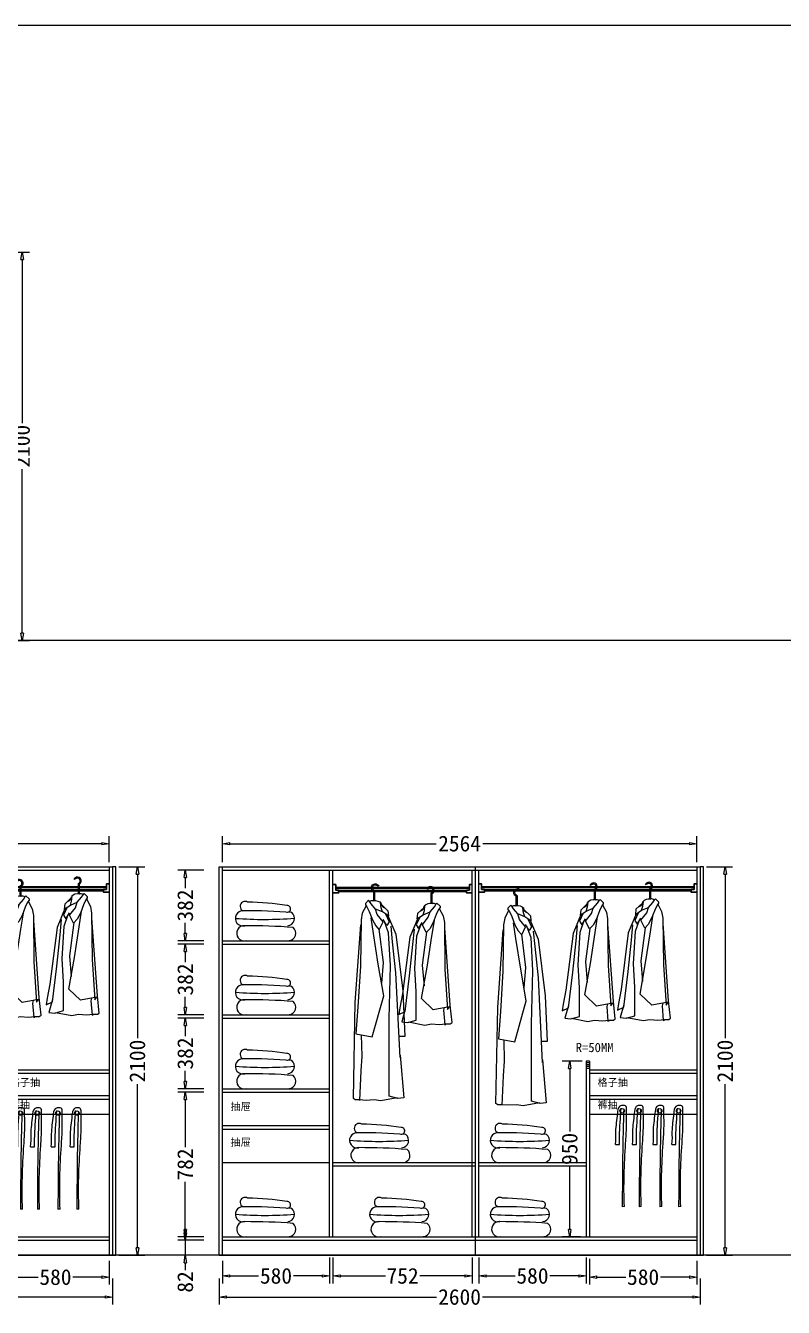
# Model space of a CAD drawing. Header units: millimetres. Extents: x 304407 to 361076, y -1262425 to -1203358.
# Drawn here: x 340074 to 344168, y -1242482 to -1235553 of the extents above; entities that cross this region are included whole.
import ezdxf

# ---------------------------------------------------------------- set-up
doc = ezdxf.new("R2010")
doc.units = ezdxf.units.MM
doc.header["$LTSCALE"] = 20
doc.layers.get('Defpoints').update_dxf_attribs({"color": 250})
for name, color, linetype in [('4', 1, 'Continuous'), ('6', 6, 'Continuous'), ('8', 8, 'Continuous'), ('LAYER10', 11, 'Continuous'), ('LAYER8', 11, 'Continuous'), ('图层3', 4, 'Continuous'), ('墙体', 40, 'Continuous')]:
    doc.layers.add(name, color=color, linetype=linetype)
doc.styles.get("Standard").update_dxf_attribs({"font": 'SimSun.ttf', "height": 85})
doc.styles.add('text', font='SimSun.ttf', dxfattribs={"height": 85})
doc.dimstyles.new('周文晶', dxfattribs={"dimtxt": 70, "dimasz": 40, "dimexe": 40, "dimexo": 30, "dimgap": 10, "dimtad": 0, "dimdec": 0, "dimtxsty": 'Standard', "dimblk": 'CLOSEDBLANK', "dimcen": 200, "dimclrd": 256, "dimclre": 256, "dimadec": 0, "dimazin": 0, "dimtfac": 1, "dimtdec": 0, "dimtmove": 0, "dimatfit": 3, "dimldrblk": 'CLOSEDBLANK', "dimfxl": 100, "dimfxlon": 1, "dimarcsym": 0})

# ---------------------------------------------------------------- blocks, each defined once
blk = doc.blocks.new('_ClosedBlank')
at = {"color": 0, "linetype": 'ByBlock', "lineweight": -2}
for p, q in [((-1, 0.17), (0, 0)), ((-1, 0.17), (-1, -0.17)), ((0, 0), (-1, -0.17))]:
    blk.add_line(p, q, dxfattribs=at)
blk = doc.blocks.new('*D1626')
at = {"lineweight": -2, "transparency": 16777216}
for p, q in [((339954.4, -1236777.1), (340094.4, -1236777.1)), ((340054.4, -1236817.1), (340054.4, -1237702.4)), ((340054.4, -1238837.1), (340054.4, -1237951.9)), ((339954.4, -1238877.1), (340094.4, -1238877.1))]:
    blk.add_line(p, q, dxfattribs=at)
at = {"layer": 'Defpoints', "color": 0, "transparency": 16777216}
for p in [(339919.5, -1236777.1), (340054.4, -1236777.1), (339919.5, -1238877.1)]:
    blk.add_point(p, dxfattribs=at)
at = {"lineweight": -2, "transparency": 16777216, "xscale": 40, "yscale": 40, "zscale": 40}
for p, rotation in [((340054.4, -1236777.1), 90), ((340054.4, -1238877.1), 270)]:
    blk.add_blockref('_ClosedBlank', p, dxfattribs=dict(at, rotation=rotation))
at = {"color": 0, "transparency": 16777216, "insert": (340054.4, -1237827.1), "char_height": 85, "attachment_point": 5, "rotation": 90}
blk.add_mtext('2100', dxfattribs=at)
blk = doc.blocks.new('*D1714')
at = {"lineweight": -2, "transparency": 16777216}
for p, q in [((337960.7, -1240075.6), (337960.7, -1239935.6)), ((340524.7, -1240075.6), (340524.7, -1239935.6)), ((338000.7, -1239975.6), (339117, -1239975.6)), ((340484.7, -1239975.6), (339368.4, -1239975.6))]:
    blk.add_line(p, q, dxfattribs=at)
at = {"layer": 'Defpoints', "color": 0, "transparency": 16777216}
for p in [(340524.7, -1239975.6), (337960.7, -1240118.9), (340524.7, -1240118.9)]:
    blk.add_point(p, dxfattribs=at)
at = {"lineweight": -2, "transparency": 16777216, "xscale": 40, "yscale": 40, "zscale": 40, "rotation": 180}
blk.add_blockref('_ClosedBlank', (337960.7, -1239975.6), dxfattribs=at)
at = {"lineweight": -2, "transparency": 16777216, "xscale": 40, "yscale": 40, "zscale": 40}
blk.add_blockref('_ClosedBlank', (340524.7, -1239975.6), dxfattribs=at)
at = {"color": 0, "transparency": 16777216, "insert": (339242.7, -1239975.6), "char_height": 85, "attachment_point": 5}
blk.add_mtext('2564', dxfattribs=at)
blk = doc.blocks.new('*D1715')
at = {"lineweight": -2, "transparency": 16777216}
for p, q in [((337942.7, -1242326.6), (337942.7, -1242466.6)), ((340542.7, -1242326.6), (340542.7, -1242466.6)), ((337982.7, -1242426.6), (339118, -1242426.6)), ((340502.7, -1242426.6), (339367.5, -1242426.6))]:
    blk.add_line(p, q, dxfattribs=at)
at = {"layer": 'Defpoints', "color": 0, "transparency": 16777216}
for p in [(337942.7, -1242200.9), (340542.7, -1242200.9), (340542.7, -1242426.6)]:
    blk.add_point(p, dxfattribs=at)
at = {"lineweight": -2, "transparency": 16777216, "xscale": 40, "yscale": 40, "zscale": 40, "rotation": 180}
blk.add_blockref('_ClosedBlank', (337942.7, -1242426.6), dxfattribs=at)
at = {"lineweight": -2, "transparency": 16777216, "xscale": 40, "yscale": 40, "zscale": 40}
blk.add_blockref('_ClosedBlank', (340542.7, -1242426.6), dxfattribs=at)
at = {"color": 0, "transparency": 16777216, "insert": (339242.7, -1242426.6), "char_height": 85, "attachment_point": 5}
blk.add_mtext('2600', dxfattribs=at)
blk = doc.blocks.new('*D1716')
at = {"lineweight": -2, "transparency": 16777216}
for p, q in [((340577.6, -1240100.9), (340717.6, -1240100.9)), ((340677.6, -1240140.9), (340677.6, -1241026.2)), ((340677.6, -1242160.9), (340677.6, -1241275.7)), ((340577.6, -1242200.9), (340717.6, -1242200.9))]:
    blk.add_line(p, q, dxfattribs=at)
at = {"layer": 'Defpoints', "color": 0, "transparency": 16777216}
for p in [(340542.7, -1240100.9), (340677.6, -1240100.9), (340542.7, -1242200.9)]:
    blk.add_point(p, dxfattribs=at)
at = {"lineweight": -2, "transparency": 16777216, "xscale": 40, "yscale": 40, "zscale": 40}
for p, rotation in [((340677.6, -1240100.9), 90), ((340677.6, -1242200.9), 270)]:
    blk.add_blockref('_ClosedBlank', p, dxfattribs=dict(at, rotation=rotation))
at = {"color": 0, "transparency": 16777216, "insert": (340677.6, -1241150.9), "char_height": 85, "attachment_point": 5, "rotation": 90}
blk.add_mtext('2100', dxfattribs=at)
blk = doc.blocks.new('*D1718')
at = {"lineweight": -2, "transparency": 16777216}
for p, q in [((339944.7, -1242219.2), (339944.7, -1242359.2)), ((340524.7, -1242230.9), (340524.7, -1242359.2)), ((339984.7, -1242319.2), (340140.7, -1242319.2)), ((340484.7, -1242319.2), (340328.8, -1242319.2))]:
    blk.add_line(p, q, dxfattribs=at)
at = {"layer": 'Defpoints', "color": 0, "transparency": 16777216}
for p in [(339944.7, -1242100.9), (340524.7, -1242200.9), (340524.7, -1242319.2)]:
    blk.add_point(p, dxfattribs=at)
at = {"lineweight": -2, "transparency": 16777216, "xscale": 40, "yscale": 40, "zscale": 40, "rotation": 180}
blk.add_blockref('_ClosedBlank', (339944.7, -1242319.2), dxfattribs=at)
at = {"lineweight": -2, "transparency": 16777216, "xscale": 40, "yscale": 40, "zscale": 40}
blk.add_blockref('_ClosedBlank', (340524.7, -1242319.2), dxfattribs=at)
at = {"color": 0, "transparency": 16777216, "insert": (340234.7, -1242319.2), "char_height": 85, "attachment_point": 5}
blk.add_mtext('580', dxfattribs=at)
blk = doc.blocks.new('*D1738')
at = {"lineweight": -2, "transparency": 16777216}
for p, q in [((341136.5, -1242230.9), (341136.5, -1242352.5)), ((341716.5, -1242212.5), (341716.5, -1242352.5)), ((341176.5, -1242312.5), (341332.5, -1242312.5)), ((341676.5, -1242312.5), (341520.6, -1242312.5))]:
    blk.add_line(p, q, dxfattribs=at)
at = {"layer": 'Defpoints', "color": 0, "transparency": 16777216}
for p in [(341716.5, -1242100.9), (341136.5, -1242200.9), (341716.5, -1242312.5)]:
    blk.add_point(p, dxfattribs=at)
at = {"lineweight": -2, "transparency": 16777216, "xscale": 40, "yscale": 40, "zscale": 40, "rotation": 180}
blk.add_blockref('_ClosedBlank', (341136.5, -1242312.5), dxfattribs=at)
at = {"lineweight": -2, "transparency": 16777216, "xscale": 40, "yscale": 40, "zscale": 40}
blk.add_blockref('_ClosedBlank', (341716.5, -1242312.5), dxfattribs=at)
at = {"color": 0, "transparency": 16777216, "insert": (341426.5, -1242312.5), "char_height": 85, "attachment_point": 5}
blk.add_mtext('580', dxfattribs=at)
blk = doc.blocks.new('*D1739')
at = {"lineweight": -2, "transparency": 16777216}
for p, q in [((342522.5, -1242212.5), (342522.5, -1242352.5)), ((343102.5, -1242212.5), (343102.5, -1242352.5)), ((342562.5, -1242312.5), (342718.5, -1242312.5)), ((343062.5, -1242312.5), (342906.6, -1242312.5))]:
    blk.add_line(p, q, dxfattribs=at)
at = {"layer": 'Defpoints', "color": 0, "transparency": 16777216}
for p in [(342522.5, -1240118.9), (343102.5, -1242100.9), (343102.5, -1242312.5)]:
    blk.add_point(p, dxfattribs=at)
at = {"lineweight": -2, "transparency": 16777216, "xscale": 40, "yscale": 40, "zscale": 40, "rotation": 180}
blk.add_blockref('_ClosedBlank', (342522.5, -1242312.5), dxfattribs=at)
at = {"lineweight": -2, "transparency": 16777216, "xscale": 40, "yscale": 40, "zscale": 40}
blk.add_blockref('_ClosedBlank', (343102.5, -1242312.5), dxfattribs=at)
at = {"color": 0, "transparency": 16777216, "insert": (342812.5, -1242312.5), "char_height": 85, "attachment_point": 5}
blk.add_mtext('580', dxfattribs=at)
blk = doc.blocks.new('*D1740')
at = {"lineweight": -2, "transparency": 16777216}
for p, q in [((341136.5, -1240075.6), (341136.5, -1239935.6)), ((343700.5, -1240075.6), (343700.5, -1239935.6)), ((341176.5, -1239975.6), (342292.8, -1239975.6)), ((343660.5, -1239975.6), (342544.2, -1239975.6))]:
    blk.add_line(p, q, dxfattribs=at)
at = {"layer": 'Defpoints', "color": 0, "transparency": 16777216}
for p in [(343700.5, -1239975.6), (341136.5, -1240118.9), (343700.5, -1240118.9)]:
    blk.add_point(p, dxfattribs=at)
at = {"lineweight": -2, "transparency": 16777216, "xscale": 40, "yscale": 40, "zscale": 40, "rotation": 180}
blk.add_blockref('_ClosedBlank', (341136.5, -1239975.6), dxfattribs=at)
at = {"lineweight": -2, "transparency": 16777216, "xscale": 40, "yscale": 40, "zscale": 40}
blk.add_blockref('_ClosedBlank', (343700.5, -1239975.6), dxfattribs=at)
at = {"color": 0, "transparency": 16777216, "insert": (342418.5, -1239975.6), "char_height": 85, "attachment_point": 5}
blk.add_mtext('2564', dxfattribs=at)
blk = doc.blocks.new('*D1741')
at = {"lineweight": -2, "transparency": 16777216}
for p, q in [((341118.5, -1242326.6), (341118.5, -1242466.6)), ((343718.5, -1242326.6), (343718.5, -1242466.6)), ((341158.5, -1242426.6), (342293.8, -1242426.6)), ((343678.5, -1242426.6), (342543.3, -1242426.6))]:
    blk.add_line(p, q, dxfattribs=at)
at = {"layer": 'Defpoints', "color": 0, "transparency": 16777216}
for p in [(341118.5, -1242200.9), (343718.5, -1242200.9), (343718.5, -1242426.6)]:
    blk.add_point(p, dxfattribs=at)
at = {"lineweight": -2, "transparency": 16777216, "xscale": 40, "yscale": 40, "zscale": 40, "rotation": 180}
blk.add_blockref('_ClosedBlank', (341118.5, -1242426.6), dxfattribs=at)
at = {"lineweight": -2, "transparency": 16777216, "xscale": 40, "yscale": 40, "zscale": 40}
blk.add_blockref('_ClosedBlank', (343718.5, -1242426.6), dxfattribs=at)
at = {"color": 0, "transparency": 16777216, "insert": (342418.5, -1242426.6), "char_height": 85, "attachment_point": 5}
blk.add_mtext('2600', dxfattribs=at)
blk = doc.blocks.new('*D1742')
at = {"lineweight": -2, "transparency": 16777216}
for p, q in [((343753.4, -1240100.9), (343893.4, -1240100.9)), ((343853.4, -1240140.9), (343853.4, -1241026.2)), ((343853.4, -1242160.9), (343853.4, -1241275.7)), ((343753.4, -1242200.9), (343893.4, -1242200.9))]:
    blk.add_line(p, q, dxfattribs=at)
at = {"layer": 'Defpoints', "color": 0, "transparency": 16777216}
for p in [(343718.5, -1240100.9), (343853.4, -1240100.9), (343718.5, -1242200.9)]:
    blk.add_point(p, dxfattribs=at)
at = {"lineweight": -2, "transparency": 16777216, "xscale": 40, "yscale": 40, "zscale": 40}
for p, rotation in [((343853.4, -1240100.9), 90), ((343853.4, -1242200.9), 270)]:
    blk.add_blockref('_ClosedBlank', p, dxfattribs=dict(at, rotation=rotation))
at = {"color": 0, "transparency": 16777216, "insert": (343853.4, -1241150.9), "char_height": 85, "attachment_point": 5, "rotation": 90}
blk.add_mtext('2100', dxfattribs=at)
blk = doc.blocks.new('*D1743')
at = {"lineweight": -2, "transparency": 16777216}
for p, q in [((343081.5, -1241150.9), (342973.5, -1241150.9)), ((343013.5, -1241190.9), (343013.5, -1241530.9)), ((343013.5, -1242060.9), (343013.5, -1241720.9)), ((343072.5, -1242100.9), (342973.5, -1242100.9))]:
    blk.add_line(p, q, dxfattribs=at)
at = {"layer": 'Defpoints', "color": 0, "transparency": 16777216}
for p in [(343111.5, -1241150.9), (343013.5, -1242100.9), (343102.5, -1242100.9)]:
    blk.add_point(p, dxfattribs=at)
at = {"lineweight": -2, "transparency": 16777216, "xscale": 40, "yscale": 40, "zscale": 40}
for p, rotation in [((343013.5, -1241150.9), 90), ((343013.5, -1242100.9), 270)]:
    blk.add_blockref('_ClosedBlank', p, dxfattribs=dict(at, rotation=rotation))
at = {"color": 0, "transparency": 16777216, "insert": (343013.5, -1241625.9), "char_height": 85, "attachment_point": 5, "rotation": 90}
blk.add_mtext('950', dxfattribs=at)
blk = doc.blocks.new('*D1744')
at = {"lineweight": -2, "transparency": 16777216}
for p, q in [((343120.5, -1242219.2), (343120.5, -1242359.2)), ((343700.5, -1242230.9), (343700.5, -1242359.2)), ((343160.5, -1242319.2), (343316.5, -1242319.2)), ((343660.5, -1242319.2), (343504.6, -1242319.2))]:
    blk.add_line(p, q, dxfattribs=at)
at = {"layer": 'Defpoints', "color": 0, "transparency": 16777216}
for p in [(343120.5, -1242100.9), (343700.5, -1242200.9), (343700.5, -1242319.2)]:
    blk.add_point(p, dxfattribs=at)
at = {"lineweight": -2, "transparency": 16777216, "xscale": 40, "yscale": 40, "zscale": 40, "rotation": 180}
blk.add_blockref('_ClosedBlank', (343120.5, -1242319.2), dxfattribs=at)
at = {"lineweight": -2, "transparency": 16777216, "xscale": 40, "yscale": 40, "zscale": 40}
blk.add_blockref('_ClosedBlank', (343700.5, -1242319.2), dxfattribs=at)
at = {"color": 0, "transparency": 16777216, "insert": (343410.5, -1242319.2), "char_height": 85, "attachment_point": 5}
blk.add_mtext('580', dxfattribs=at)
blk = doc.blocks.new('*D1745')
at = {"lineweight": -2, "transparency": 16777216}
for p, q in [((340936.3, -1242078.9), (340936.3, -1242038.9)), ((341036.3, -1242118.9), (340896.3, -1242118.9)), ((340936.3, -1242118.9), (340936.3, -1242200.9)), ((341036.3, -1242200.9), (340896.3, -1242200.9)), ((340936.3, -1242240.9), (340936.3, -1242280.9))]:
    blk.add_line(p, q, dxfattribs=at)
at = {"layer": 'Defpoints', "color": 0, "transparency": 16777216}
for p in [(340936.3, -1242118.9), (341136.5, -1242118.9), (341118.5, -1242200.9)]:
    blk.add_point(p, dxfattribs=at)
at = {"lineweight": -2, "transparency": 16777216, "xscale": 40, "yscale": 40, "zscale": 40}
for p, rotation in [((340936.3, -1242118.9), 270), ((340936.3, -1242200.9), 90)]:
    blk.add_blockref('_ClosedBlank', p, dxfattribs=dict(at, rotation=rotation))
at = {"color": 0, "transparency": 16777216, "insert": (340936.3, -1242345), "char_height": 85, "attachment_point": 5, "rotation": 90}
blk.add_mtext('82', dxfattribs=at)
blk = doc.blocks.new('*D1746')
at = {"lineweight": -2, "transparency": 16777216}
for p, q in [((341036.3, -1241318.9), (340896.3, -1241318.9)), ((340936.3, -1241358.9), (340936.3, -1241616.8)), ((340936.3, -1242060.9), (340936.3, -1241803.1)), ((341036.3, -1242100.9), (340896.3, -1242100.9))]:
    blk.add_line(p, q, dxfattribs=at)
at = {"layer": 'Defpoints', "color": 0, "transparency": 16777216}
for p in [(340936.3, -1241318.9), (341136.5, -1241318.9), (341136.5, -1242100.9)]:
    blk.add_point(p, dxfattribs=at)
at = {"lineweight": -2, "transparency": 16777216, "xscale": 40, "yscale": 40, "zscale": 40}
for p, rotation in [((340936.3, -1241318.9), 90), ((340936.3, -1242100.9), 270)]:
    blk.add_blockref('_ClosedBlank', p, dxfattribs=dict(at, rotation=rotation))
at = {"color": 0, "transparency": 16777216, "insert": (340936.3, -1241709.9), "char_height": 85, "attachment_point": 5, "rotation": 90}
blk.add_mtext('782', dxfattribs=at)
blk = doc.blocks.new('*D1747')
at = {"lineweight": -2, "transparency": 16777216}
for p, q in [((341036.3, -1240918.9), (340896.3, -1240918.9)), ((340936.3, -1240958.9), (340936.3, -1241016.6)), ((340936.3, -1241260.9), (340936.3, -1241203.3)), ((341036.3, -1241300.9), (340896.3, -1241300.9))]:
    blk.add_line(p, q, dxfattribs=at)
at = {"layer": 'Defpoints', "color": 0, "transparency": 16777216}
for p in [(340936.3, -1240918.9), (341136.5, -1240918.9), (341136.5, -1241300.9)]:
    blk.add_point(p, dxfattribs=at)
at = {"lineweight": -2, "transparency": 16777216, "xscale": 40, "yscale": 40, "zscale": 40}
for p, rotation in [((340936.3, -1240918.9), 90), ((340936.3, -1241300.9), 270)]:
    blk.add_blockref('_ClosedBlank', p, dxfattribs=dict(at, rotation=rotation))
at = {"color": 0, "transparency": 16777216, "insert": (340936.3, -1241109.9), "char_height": 85, "attachment_point": 5, "rotation": 90}
blk.add_mtext('382', dxfattribs=at)
blk = doc.blocks.new('*D1748')
at = {"lineweight": -2, "transparency": 16777216}
for p, q in [((341036.3, -1240518.9), (340896.3, -1240518.9)), ((340936.3, -1240558.9), (340936.3, -1240616.6)), ((340936.3, -1240860.9), (340936.3, -1240803.3)), ((341036.3, -1240900.9), (340896.3, -1240900.9))]:
    blk.add_line(p, q, dxfattribs=at)
at = {"layer": 'Defpoints', "color": 0, "transparency": 16777216}
for p in [(340936.3, -1240518.9), (341136.5, -1240518.9), (341136.5, -1240900.9)]:
    blk.add_point(p, dxfattribs=at)
at = {"lineweight": -2, "transparency": 16777216, "xscale": 40, "yscale": 40, "zscale": 40}
for p, rotation in [((340936.3, -1240518.9), 90), ((340936.3, -1240900.9), 270)]:
    blk.add_blockref('_ClosedBlank', p, dxfattribs=dict(at, rotation=rotation))
at = {"color": 0, "transparency": 16777216, "insert": (340936.3, -1240709.9), "char_height": 85, "attachment_point": 5, "rotation": 90}
blk.add_mtext('382', dxfattribs=at)
blk = doc.blocks.new('*D1749')
at = {"lineweight": -2, "transparency": 16777216}
for p, q in [((341036.3, -1240118.9), (340896.3, -1240118.9)), ((340936.3, -1240158.9), (340936.3, -1240216.6)), ((340936.3, -1240460.9), (340936.3, -1240403.3)), ((341036.3, -1240500.9), (340896.3, -1240500.9))]:
    blk.add_line(p, q, dxfattribs=at)
at = {"layer": 'Defpoints', "color": 0, "transparency": 16777216}
for p in [(340936.3, -1240118.9), (341136.5, -1240118.9), (341136.5, -1240500.9)]:
    blk.add_point(p, dxfattribs=at)
at = {"lineweight": -2, "transparency": 16777216, "xscale": 40, "yscale": 40, "zscale": 40}
for p, rotation in [((340936.3, -1240118.9), 90), ((340936.3, -1240500.9), 270)]:
    blk.add_blockref('_ClosedBlank', p, dxfattribs=dict(at, rotation=rotation))
at = {"color": 0, "transparency": 16777216, "insert": (340936.3, -1240309.9), "char_height": 85, "attachment_point": 5, "rotation": 90}
blk.add_mtext('382', dxfattribs=at)
blk = doc.blocks.new('*D1750')
at = {"lineweight": -2, "transparency": 16777216}
for p, q in [((341734.5, -1242212.5), (341734.5, -1242352.5)), ((342486.5, -1242212.5), (342486.5, -1242352.5)), ((341774.5, -1242312.5), (342017.4, -1242312.5)), ((342446.5, -1242312.5), (342203.6, -1242312.5))]:
    blk.add_line(p, q, dxfattribs=at)
at = {"layer": 'Defpoints', "color": 0, "transparency": 16777216}
for p in [(341734.5, -1242100.9), (342486.5, -1242100.9), (342486.5, -1242312.5)]:
    blk.add_point(p, dxfattribs=at)
at = {"lineweight": -2, "transparency": 16777216, "xscale": 40, "yscale": 40, "zscale": 40, "rotation": 180}
blk.add_blockref('_ClosedBlank', (341734.5, -1242312.5), dxfattribs=at)
at = {"lineweight": -2, "transparency": 16777216, "xscale": 40, "yscale": 40, "zscale": 40}
blk.add_blockref('_ClosedBlank', (342486.5, -1242312.5), dxfattribs=at)
at = {"color": 0, "transparency": 16777216, "insert": (342110.5, -1242312.5), "char_height": 85, "attachment_point": 5}
blk.add_mtext('752', dxfattribs=at)
blk = doc.blocks.new('A$C1C5764E0')
at = {"layer": '8'}
for p, q in [((172.3, 708.4), (172.3, 657.4)), ((178.3, 708.4), (178.3, 657.4)), ((135.3, 635.3), (99.9, 601.9)), ((137.4, 618.5), (140.1, 644.9)), ((167.9, 611.6), (191.5, 639.3)), ((191.5, 639.3), (201.2, 654.6)), ((201.2, 654.6), (205.3, 658.7)), ((213.6, 624.1), (201.2, 597.8)), ((205.3, 658.7), (222, 642.1)), ((222, 635.2), (213.6, 624.1)), ((217.8, 629.6), (238.6, 589.4)), ((222, 642.1), (222, 635.2)), ((103, 580.9), (58.4, 475.1)), ((113.7, 585.2), (93.2, 541.7)), ((99.9, 601.9), (97.1, 574.2)), ((97.1, 574.2), (130.4, 596.4)), ((106.3, 522.1), (125.9, 554.7)), ((126.3, 542.3), (158.2, 582.5)), ((130.4, 596.4), (137.4, 618.5)), ((130.4, 596.4), (167.9, 611.6)), ((158.2, 582.5), (167.9, 611.6)), ((178.3, 479.5), (191.3, 564.6)), ((201.2, 597.8), (184.5, 553.4)), ((238.6, 589.4), (245.5, 553.4)), ((75, 435), (83.4, 518.8)), ((93.2, 541.7), (106.3, 522.1)), ((96.5, 482.8), (119.4, 544.9)), ((148.8, 502.4), (125.9, 322.6)), ((147.1, 499.3), (126.3, 542.3)), ((166.5, 520.1), (147.1, 499.3)), ((184.5, 553.4), (166.5, 520.1)), ((245.5, 553.4), (248.3, 302.5)), ((276.4, 106.8), (247, 525.3)), ((58.4, 475.1), (19.5, 168.8)), ((57, 265.8), (75, 435)), ((86.6, 306.3), (96.5, 482.8)), ((152.1, 312.8), (178.3, 479.5)), ((93.2, 180.9), (86.6, 306.3)), ((122.6, 142.8), (152.1, 312.8)), ((125.9, 322.6), (135.7, 211.4)), ((248.3, 302.5), (262.2, 83.5)), ((34.3, 73.1), (57, 265.8)), ((19.5, 168.8), (4.8, 92.7)), ((93.2, 26.2), (93.2, 180.9)), ((184.8, 82.8), (122.6, 142.8)), ((4.8, 92.7), (0, 56.7)), ((0, 56.7), (34.3, 73.1)), ((34.3, 86.2), (14.7, 16.3)), ((273.1, 99.1), (184.8, 82.8)), ((244.2, 93.8), (240.9, 79.6)), ((240.9, 79.6), (247.4, 1.1)), ((262.2, 83.5), (273.1, 99.1)), ((286.7, 13.1), (276.4, 106.8)), ((14.7, 16.3), (47.4, 13.1)), ((47.4, 13.1), (93.2, 26.2)), ((50.7, 16.3), (139, 0)), ((139, 0), (175, 6.5)), ((175, 6.5), (217.5, 3.3)), ((217.5, 3.3), (253.5, 6.5)), ((247.4, 1.1), (254, 3.3)), ((253.5, 6.5), (276.9, 6.5)), ((276.9, 6.5), (286.7, 13.1))]:
    blk.add_line(p, q, dxfattribs=at)
for centre, radius, start, end in [((168.9, 727.1), 20.9, 296.63379, 159.52854), ((168.9, 727.1), 14.9, 296.63379, 150.61748), ((175.9, 709.9), 3.91, 94.6712, 201.96259), ((110.9, 641.2), 25.1, 286.26362, 2.02477), ((168.9, 613.1), 43.9, 77.69929, 138.59655), ((186.2, 639.8), 18, 42.48003, 116.33917)]:
    blk.add_arc(centre, radius, start, end, dxfattribs=at)
blk = doc.blocks.new('A$C4F477F88')
at = {"layer": 'LAYER10'}
blk.add_blockref('A$C1C5764E0', (0, 0), dxfattribs=at)
blk = doc.blocks.new('A$C5E603B19')
at = {"layer": 'LAYER8'}
blk.add_blockref('A$C4F477F88', (0, 0), dxfattribs=at)
blk = doc.blocks.new('A$C1B0A679D')
at = {"layer": '图层3'}
blk.add_blockref('A$C5E603B19', (0, 0), dxfattribs=at)
blk = doc.blocks.new('A$C52EB379C')
at = {"layer": '8'}
for p, q in [((163.3, 1134.6), (163.3, 1083.5)), ((169.3, 1134.6), (169.3, 1083.5)), ((126.4, 1061.5), (91, 1028.1)), ((121.5, 1022.5), (128.4, 1044.7)), ((128.4, 1044.7), (131.2, 1071)), ((159, 1037.8), (182.5, 1065.5)), ((182.5, 1065.5), (192.3, 1080.7)), ((192.3, 1080.7), (196.4, 1084.9)), ((204.7, 1050.2), (192.3, 1023.9)), ((196.4, 1084.9), (213.1, 1068.3)), ((213.1, 1061.3), (204.7, 1050.2)), ((208.9, 1055.8), (229.7, 1015.6)), ((213.1, 1068.3), (213.1, 1061.3)), ((94.1, 1007.1), (49.5, 901.3)), ((104.8, 1011.4), (84.3, 967.8)), ((87.6, 909), (110.5, 971.1)), ((91, 1028.1), (88.2, 1000.3)), ((88.2, 1000.3), (121.5, 1022.5)), ((97.4, 948.2), (117, 980.9)), ((117.4, 968.5), (149.3, 1008.7)), ((121.5, 1022.5), (159, 1037.8)), ((149.3, 1008.7), (159, 1037.8)), ((175.6, 979.5), (157.6, 946.3)), ((169.3, 905.7), (182.4, 990.7)), ((192.3, 1023.9), (175.6, 979.5)), ((229.7, 1015.6), (236.6, 979.5)), ((236.6, 979.5), (239.4, 728.7)), ((49.5, 901.3), (10.6, 595)), ((66.1, 861.1), (74.5, 944.9)), ((77.7, 732.4), (87.6, 909)), ((84.3, 967.8), (97.4, 948.2)), ((139.9, 928.6), (117, 748.8)), ((138.2, 925.5), (117.4, 968.5)), ((157.6, 946.3), (138.2, 925.5)), ((143.2, 738.9), (169.3, 905.7)), ((267.5, 533), (238.1, 951.5)), ((48.1, 692), (66.1, 861.1)), ((84.3, 444.7), (77.7, 732.4)), ((113.7, 568.9), (143.2, 738.9)), ((117, 748.8), (126.8, 637.6)), ((239.4, 728.7), (253.3, 509.7)), ((25.4, 235.4), (48.1, 692)), ((10.6, 595), (0, 349)), ((175.9, 346.6), (113.7, 568.9)), ((253.3, 509.7), (264.2, 362.9)), ((277.8, 13.1), (267.5, 533)), ((84.3, 26.2), (84.3, 444.7)), ((0, 349), (31, 349)), ((264.2, 362.9), (175.9, 346.6)), ((235.3, 357.6), (232, 242)), ((25.4, 248.5), (5.8, 16.3)), ((232, 242), (238.5, 163.5)), ((238.5, 163.5), (245.1, 3.3)), ((5.8, 16.3), (38.5, 13.1)), ((38.5, 13.1), (84.3, 26.2)), ((41.7, 16.3), (130.1, 0)), ((130.1, 0), (166.1, 6.5)), ((166.1, 6.5), (208.6, 3.3)), ((208.6, 3.3), (244.6, 6.5)), ((244.6, 6.5), (268, 6.5)), ((268, 6.5), (277.8, 13.1))]:
    blk.add_line(p, q, dxfattribs=at)
for centre, radius, start, end in [((160, 1153.2), 20.9, 296.63379, 159.52854), ((160, 1153.2), 14.9, 296.63379, 150.61748), ((167, 1136), 3.91, 94.6712, 201.96259), ((102, 1067.4), 25.1, 286.26362, 2.02477), ((160, 1039.2), 43.9, 77.69929, 138.59655), ((177.3, 1066), 18, 42.48003, 116.33917)]:
    blk.add_arc(centre, radius, start, end, dxfattribs=at)
blk = doc.blocks.new('A$C05785CA5')
at = {"layer": 'LAYER10'}
blk.add_blockref('A$C52EB379C', (0, 0), dxfattribs=at)
blk = doc.blocks.new('A$C100967EE')
at = {"layer": 'LAYER10'}
blk.add_blockref('A$C05785CA5', (0, 0), dxfattribs=at)
blk = doc.blocks.new('A$C65D30603')
at = {"layer": 'LAYER8'}
blk.add_blockref('A$C100967EE', (0, 0), dxfattribs=at)
blk = doc.blocks.new('A$C50CE712E')
at = {"layer": '图层3'}
blk.add_blockref('A$C65D30603', (0, 0), dxfattribs=at)
blk = doc.blocks.new('A$C11F00F61')
at = {"color": 8}
blk.add_line((48.2, 0), (290.3, 1.2), dxfattribs=at)
at = {"layer": '墙体', "color": 8}
for centre, radius, start, end in [((52.6, 186.6), 26.7, 59.80213, 244.0801), ((9.8, -1698.7), 1909.1, 81.89814, 88.31115), ((41, 121.6), 41, 86.08337, 284.09881), ((53.8, -3125.6), 3288.1, 85.62439, 90.17553), ((280.3, 173), 18.4, 260.15505, 94.41573), ((279.7, 121.7), 40, 274.94064, 51.31651), ((159.2, 2329.1), 2213.2, 265.87556, 274.15905), ((48.2, 41), 41, 86.08337, 284.09881), ((61, -3206.2), 3288.1, 85.62439, 90.17553), ((286.9, 41.1), 40, 274.94064, 51.31651)]:
    blk.add_arc(centre, radius, start, end, dxfattribs=at)
blk = doc.blocks.new('A$C3B9601DC')
at = {"layer": '4', "color": 8}
blk.add_line((62, 1.5), (47.4, 0), dxfattribs=at)
for points, knots in [([(62, 1.5), (55.4, 144.3), (62.8, 324.3), (78.7, 548.8), (75.2, 622.1), (75.7, 684.6), (46.8, 686.9), (17.9, 676.1), (12.7, 599.8), (-1.5, 524.3), (4.4, 450.4), (0, 421.8)], [0, 0, 0, 0, 428.516837, 544.203019, 664.137455, 677.621305, 701.749401, 722.125787, 770.743064, 895.133582, 980.731534, 980.731534, 980.731534, 980.731534]), ([(37.8, 667.5), (32.8, 603.2), (26.4, 521.3), (26.8, 439.3), (26.9, 421.8)], [0, 0, 0, 0, 193.394932, 246.046188, 246.046188, 246.046188, 246.046188])]:
    blk.add_open_spline(points, degree=3, knots=knots, dxfattribs=at)
blk.add_spline([(57.6, 658.7), (53.2, 497.8), (47.4, 0)], degree=3, dxfattribs=at)
blk.add_open_spline([(1.4, 421.8), (10.7, 421.8), (19.9, 421.8), (29.2, 421.8)], degree=3, dxfattribs=at)
at = {"layer": '6', "color": 8}
blk.add_circle((47.2, 648.9), 15, dxfattribs=at)
blk = doc.blocks.new('edr334343')
at = {"layer": '6', "color": 8, "xscale": 0.7999999999301508, "yscale": 0.7999999999301508, "zscale": 0.7999999999301508}
for p in [(311012.9, -1202094.7), (311104.2, -1202094.7), (311215.5, -1202094.7), (311317.6, -1202094.7)]:
    blk.add_blockref('A$C3B9601DC', p, dxfattribs=at)

msp = doc.modelspace()

# ---------------------------------------------------------------- linework, layer by layer
at = {"color": 8}
for p, q in [((361075.9, -1235553.3), (304407.4, -1235553.3)), ((361075.9, -1235553.3), (304407.4, -1235553.3)), ((361075.9, -1238877.1), (304407.4, -1238877.1)), ((361075.9, -1238877.1), (304407.4, -1238877.1)), ((361075.9, -1242200.9), (304407.4, -1242200.9)), ((361075.9, -1242200.9), (304407.4, -1242200.9))]:
    msp.add_line(p, q, dxfattribs=at)
for p, q in [((337942.7, -1240100.9), (340542.7, -1240100.9)), ((337960.7, -1240118.9), (340524.7, -1240118.9)), ((340524.7, -1240100.9), (340524.7, -1242200.9)), ((340542.7, -1240100.9), (340542.7, -1242200.9)), ((340560.7, -1240100.9), (340542.7, -1240100.9)), ((340560.7, -1242200.9), (340560.7, -1240100.9)), ((341118.5, -1242200.9), (341118.5, -1240100.9)), ((341118.5, -1240100.9), (343718.5, -1240100.9)), ((341136.5, -1242200.9), (341136.5, -1240100.9)), ((341136.5, -1240118.9), (343700.5, -1240118.9)), ((341716.5, -1242100.9), (341716.5, -1240118.9)), ((341734.5, -1242100.9), (341734.5, -1240118.9)), ((342486.5, -1242100.9), (342486.5, -1240118.9)), ((342504.5, -1242200.9), (342504.5, -1240100.9)), ((342522.5, -1242100.9), (342522.5, -1240118.9)), ((343700.5, -1240100.9), (343700.5, -1242200.9)), ((343718.5, -1240100.9), (343718.5, -1242200.9)), ((343736.5, -1240100.9), (343718.5, -1240100.9)), ((343736.5, -1242200.9), (343736.5, -1240100.9)), ((341136.5, -1240500.9), (341716.5, -1240500.9)), ((341136.5, -1240518.9), (341716.5, -1240518.9)), ((341136.5, -1240900.9), (341716.5, -1240900.9)), ((341136.5, -1240918.9), (341716.5, -1240918.9)), ((340524.7, -1241200.9), (339944.7, -1241200.9)), ((343102.5, -1241150.9), (343102.5, -1242100.9)), ((343120.5, -1241150.9), (343102.5, -1241150.9)), ((343120.5, -1241160.9), (343102.5, -1241160.9)), ((343120.5, -1241170.9), (343102.5, -1241170.9)), ((343120.5, -1241180.9), (343102.5, -1241180.9)), ((343120.5, -1241190.9), (343102.5, -1241190.9)), ((343120.5, -1241150.9), (343120.5, -1242100.9)), ((343700.5, -1241200.9), (343120.5, -1241200.9)), ((340524.7, -1241218.9), (339944.7, -1241218.9)), ((343700.5, -1241218.9), (343120.5, -1241218.9)), ((340524.7, -1241338.9), (339944.7, -1241338.9)), ((341136.5, -1241300.9), (341716.5, -1241300.9)), ((341136.5, -1241318.9), (341716.5, -1241318.9)), ((343700.5, -1241338.9), (343120.5, -1241338.9)), ((340524.7, -1241358.9), (339944.7, -1241358.9)), ((343700.5, -1241358.9), (343120.5, -1241358.9)), ((340524.7, -1241438.9), (339944.7, -1241438.9)), ((343700.5, -1241438.9), (343120.5, -1241438.9)), ((341136.5, -1241498.9), (341716.5, -1241498.9)), ((341136.5, -1241518.9), (341716.5, -1241518.9)), ((341136.5, -1241698.9), (341716.5, -1241698.9)), ((342504.5, -1241700.9), (341734.5, -1241700.9)), ((342504.5, -1241718.9), (341734.5, -1241718.9)), ((343102.5, -1241700.9), (342522.5, -1241700.9)), ((343102.5, -1241718.9), (342522.5, -1241718.9)), ((337960.7, -1242100.9), (340524.7, -1242100.9)), ((341136.5, -1242100.9), (343700.5, -1242100.9)), ((337960.7, -1242118.9), (340524.7, -1242118.9)), ((341136.5, -1242118.9), (343700.5, -1242118.9)), ((337942.7, -1242200.9), (340542.7, -1242200.9)), ((340542.7, -1242200.9), (340560.7, -1242200.9)), ((341118.5, -1242200.9), (343718.5, -1242200.9)), ((343718.5, -1242200.9), (343736.5, -1242200.9))]:
    msp.add_line(p, q)
at = {"lineweight": 30}
for points in [[(340509.7, -1240208.3), (339361.7, -1240208.3)], [(340509.7, -1240212.8), (339361.7, -1240212.8)], [(340494.7, -1240225.3), (339376.7, -1240225.3)], [(340494.7, -1240230.8), (339376.7, -1240230.8)], [(340524.7, -1240193.3), (340509.7, -1240193.3), (340509.7, -1240223.3), (340494.7, -1240223.3), (340494.7, -1240238.3), (340524.7, -1240238.3)], [(341734.5, -1240196.7), (341749.5, -1240196.7), (341749.5, -1240226.7), (341764.5, -1240226.7), (341764.5, -1240241.7), (341734.5, -1240241.7)], [(342471.5, -1240211.7), (341749.5, -1240211.7)], [(342471.5, -1240216.2), (341749.5, -1240216.2)], [(342456.5, -1240228.7), (341764.5, -1240228.7)], [(342456.5, -1240234.2), (341764.5, -1240234.2)], [(342486.5, -1240196.7), (342471.5, -1240196.7), (342471.5, -1240226.7), (342456.5, -1240226.7), (342456.5, -1240241.7), (342486.5, -1240241.7)], [(342522.5, -1240193.3), (342537.5, -1240193.3), (342537.5, -1240223.3), (342552.5, -1240223.3), (342552.5, -1240238.3), (342522.5, -1240238.3)], [(343685.5, -1240208.3), (342537.5, -1240208.3)], [(343685.5, -1240212.8), (342537.5, -1240212.8)], [(343670.5, -1240225.3), (342552.5, -1240225.3)], [(343670.5, -1240230.8), (342552.5, -1240230.8)], [(343700.5, -1240193.3), (343685.5, -1240193.3), (343685.5, -1240223.3), (343670.5, -1240223.3), (343670.5, -1240238.3), (343700.5, -1240238.3)]]:
    msp.add_lwpolyline(points, dxfattribs=at)

# ---------------------------------------------------------------- block references
for name, p in [('A$C1B0A679D', (340184.8, -1240904.2)), ('A$C1B0A679D', (339870.1, -1240916.7)), ('A$C1B0A679D', (342091, -1240955.9)), ('A$C1B0A679D', (342973.1, -1240936.1)), ('A$C1B0A679D', (343272, -1240932.3)), ('A$C11F00F61', (341207, -1240500.9)), ('A$C11F00F61', (341207, -1240900.9)), ('A$C11F00F61', (341207, -1241300.9)), ('edr334343', (28994.7, -39857.1)), ('edr334343', (32246.7, -39844.3)), ('A$C11F00F61', (341823.7, -1241700.9)), ('A$C11F00F61', (342584.2, -1241700.9)), ('A$C11F00F61', (341207, -1242100.9)), ('A$C11F00F61', (341932.3, -1242100.9)), ('A$C11F00F61', (342584.2, -1242100.9))]:
    msp.add_blockref(name, p)
at = {"xscale": -1}
for p in [(342122.7, -1241366.7), (342892.4, -1241393.4)]:
    msp.add_blockref('A$C50CE712E', p, dxfattribs=at)

# ---------------------------------------------------------------- texts
at = {"attachment_point": 1, "style": 'text'}
for s, insert, char_height, width in [('R=50MM', (343046.3, -1241052.4), 50, 419.038), ('格子抽', (339988.4, -1241246.1), 40, 305.609), ('格子抽', (343164.2, -1241246.1), 40, 305.609), ('裤抽', (339988.4, -1241367.3), 40, 305.609), ('抽屉', (341180.8, -1241376.6), 40, 305.609), ('裤抽', (343164.2, -1241367.3), 40, 305.609), ('抽屉', (341180.8, -1241570), 40, 305.609)]:
    msp.add_mtext(s, dxfattribs=dict(at, insert=insert, char_height=char_height, width=width))

# ---------------------------------------------------------------- dimensions: what is measured, and where the dimension line sits
for base, p1, p2, angle, picture, middle in [((340054.4, -1236777.1), (339919.5, -1238877.1), (339919.5, -1236777.1), 90, '*D1626', (340054.4, -1237827.1)), ((340677.6, -1240100.9), (340542.7, -1242200.9), (340542.7, -1240100.9), 90, '*D1716', (340677.6, -1241150.9)), ((340936.3, -1240118.9), (341136.5, -1240500.9), (341136.5, -1240118.9), 270, '*D1749', (340936.3, -1240309.9)), ((343853.4, -1240100.9), (343718.5, -1242200.9), (343718.5, -1240100.9), 90, '*D1742', (343853.4, -1241150.9)), ((340936.3, -1240518.9), (341136.5, -1240900.9), (341136.5, -1240518.9), 270, '*D1748', (340936.3, -1240709.9)), ((340936.3, -1240918.9), (341136.5, -1241300.9), (341136.5, -1240918.9), 270, '*D1747', (340936.3, -1241109.9)), ((343013.5, -1242100.9), (343111.5, -1241150.9), (343102.5, -1242100.9), 90, '*D1743', (343013.5, -1241625.9)), ((340936.3, -1241318.9), (341136.5, -1242100.9), (341136.5, -1241318.9), 270, '*D1746', (340936.3, -1241709.9))]:
    dim = msp.add_linear_dim(base=base, p1=p1, p2=p2, angle=angle, dimstyle='周文晶')
    dim.commit()
    dim.dimension.update_dxf_attribs({"geometry": picture, "text_midpoint": middle})
for base, p1, p2, picture, middle in [((340524.7, -1239975.6), (337960.7, -1240118.9), (340524.7, -1240118.9), '*D1714', (339242.7, -1239975.6)), ((343700.5, -1239975.6), (341136.5, -1240118.9), (343700.5, -1240118.9), '*D1740', (342418.5, -1239975.6)), ((343102.5, -1242312.5), (342522.5, -1240118.9), (343102.5, -1242100.9), '*D1739', (342812.5, -1242312.5)), ((340524.7, -1242319.2), (339944.7, -1242100.9), (340524.7, -1242200.9), '*D1718', (340234.7, -1242319.2)), ((341716.5, -1242312.5), (341136.5, -1242200.9), (341716.5, -1242100.9), '*D1738', (341426.5, -1242312.5)), ((342486.5, -1242312.5), (341734.5, -1242100.9), (342486.5, -1242100.9), '*D1750', (342110.5, -1242312.5)), ((343700.5, -1242319.2), (343120.5, -1242100.9), (343700.5, -1242200.9), '*D1744', (343410.5, -1242319.2)), ((340542.7, -1242426.6), (337942.7, -1242200.9), (340542.7, -1242200.9), '*D1715', (339242.7, -1242426.6)), ((343718.5, -1242426.6), (341118.5, -1242200.9), (343718.5, -1242200.9), '*D1741', (342418.5, -1242426.6))]:
    dim = msp.add_linear_dim(base=base, p1=p1, p2=p2, dimstyle='周文晶')
    dim.commit()
    dim.dimension.update_dxf_attribs({"geometry": picture, "text_midpoint": middle})
dim = msp.add_linear_dim(base=(340936.3, -1242118.9), p1=(341118.5, -1242200.9), p2=(341136.5, -1242118.9), angle=270, dimstyle='周文晶')
dim.commit()
dim.dimension.update_dxf_attribs({"geometry": '*D1745', "text_midpoint": (340936.3, -1242345), "dimtype": 128})

doc.saveas('drawing.dxf')
